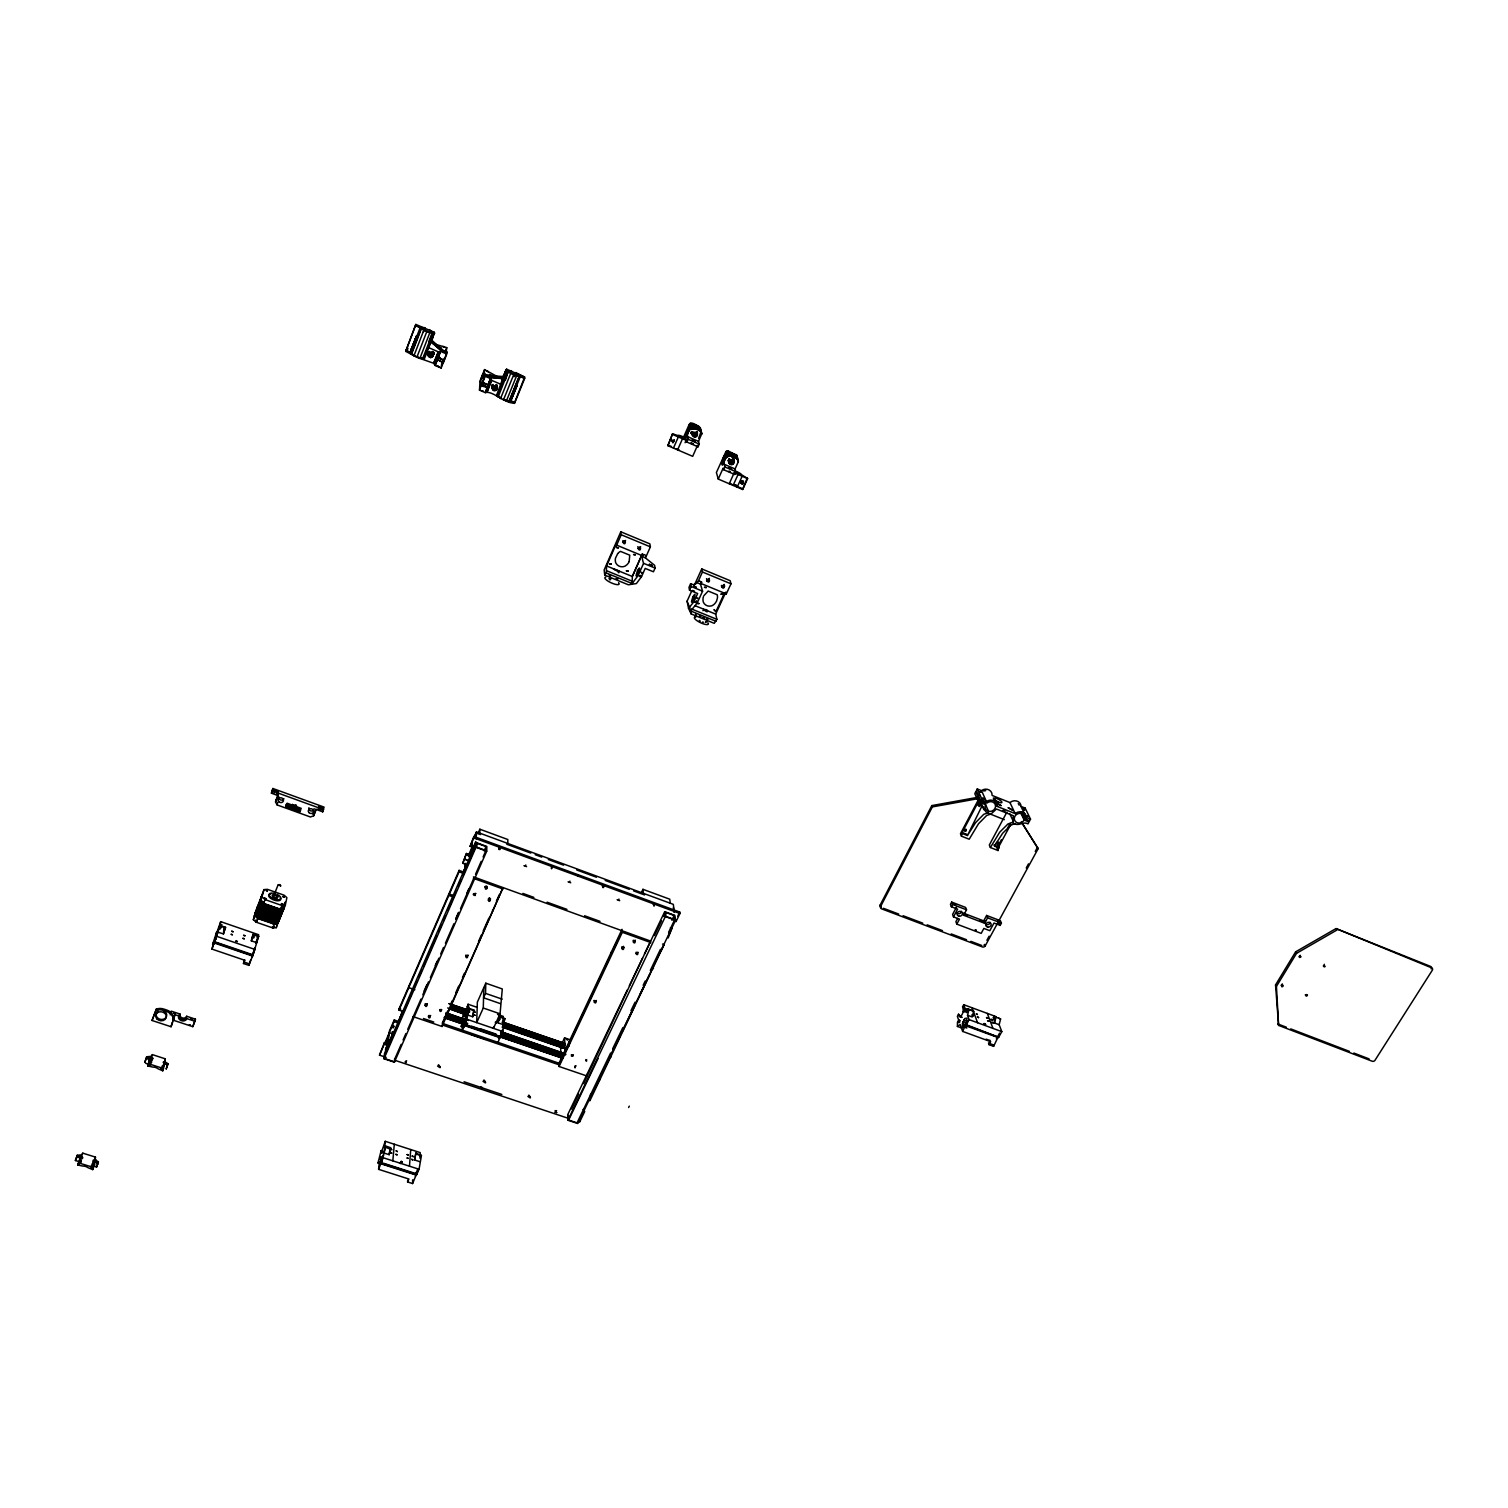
<?xml version="1.0" encoding="UTF-8"?>
<svg xmlns="http://www.w3.org/2000/svg" width="1508" height="1508" viewBox="0 0 1508 1508"><rect width="100%" height="100%" fill="white"/><g stroke="black" fill="none" stroke-linecap="round" stroke-linejoin="round"><path stroke-width="1.5" d="M499.695 377.905L484.558 369.592L480.034 380.902L479.487 390.157L485.331 392.646C492.324 390.138 505.821 404.37 514.473 402.938L524.671 377.094L506.613 369.177L502.767 377.679L500.882 387.236M514.473 402.108L509.044 400.317M251.761 957.523L252.1 955.375M428.762 352.401L429.252 353.814L428.329 353.419L431.194 354.682L433.531 353.551L429.252 353.814L427.914 351.741L428.706 355.266L427.933 351.741L429.969 355.454L433.852 354.267L432.174 356.02L429.761 355.963L431.552 356.058C425.482 352.457 431.137 357.471 433.305 355.096L427.763 352.74L428.461 351.967L428.159 355.153L428.63 352.118L428.366 356.077L430.647 357.603L432.325 356.925L433.625 352.08M736.752 457.037L736.639 455.19M507.781 843.443L507.819 839.522L479.846 829.212L477.998 833.472M477.188 1007.382L468.083 1004.234L467.763 1012.302L468.818 1008.324L469.516 1009.116L464.898 1025.214L500.486 1037.391L503.106 1031.66L503.182 1024.611L504.991 1018.748L499.205 1016.204L498.149 1022.895L503.182 1024.611M497.546 1014.413L503.257 1016.373L503.201 1021.915L503.427 1019.672M497.866 1043.102L502.334 1030.115L501.41 1032.132M412.947 1016.562L442.014 1026.477L503.05 887.571L443.013 1022.858M493.474 1027.042L493.436 1028.343L500.053 1013.81L502.296 988.946L485.783 983.178L477.357 1002.123L476.698 1022.594L483.276 1008.023L483.823 987.721M962.047 1028.136L957.41 1026.439L957.467 1022.198L958.164 1020.897L958.786 1022.669L959.71 1022.028L959.54 1020.426M500.091 1018.07C499.506 1020.633 499.45 1020.237 498.601 1017.561M499.091 1017.73L499.563 1019.71M492.607 911.077L492.645 909.607M488.837 376.849L487.423 376.34L502.767 377.679L502.805 376.51L484.256 375.266M237.397 941.633L235.644 941.03L237.34 941.426M500.185 1003.555L483.559 997.787L485.538 993.376L485.783 983.178M486.707 851.209L486.839 846.478L476.17 842.576L384.54 1053.357L383.993 1058.748L394.38 1062.216L486.707 851.209L475.981 847.289L476.17 842.576M709.363 578.299L708.063 579.883L706.46 578.657M483.088 857.015L485.915 850.55L486.028 846.554L476.962 843.217L467.593 864.725M629.175 561.56L629.741 555.189L620.467 551.362A10.349 10.009 0.6 0 0 617.903 553.398L617.714 553.625M724.123 584.407L723.18 585.877L721.484 585.424M430.968 356.227L429.761 355.907L433.192 355.285L433.663 352.57L432.325 356.925L433.286 352.288L428.555 351.873M693.246 435.623L691.305 432.721L692.266 434.945L694.623 433.946L691.286 432.532L695.075 435.661L697.186 431.74L697.224 433.965L696.526 434.945L697.299 431.74L695.81 436.868L693.115 436.283L691.418 432.57L691.663 431.571L694.095 434.153L695.697 432.834L694.792 434.568L691.588 433.173L691.663 431.646L691.512 433.286M495.944 388.442L496.924 389.309L497.15 386.199L496.415 390.063L493.832 390.534L492.079 387.443L495.416 389.083C488.649 386.067 496.434 391.401 497.056 387.273L492.155 385.822L497.169 387.085L495.133 388.63M493.945 385.765L497.112 385.596C494.021 384.766 490.251 388.461 493.832 390.534L492.664 387.198L495.453 388.046L492.324 386.708L493.851 388.48L491.815 386.745M496.622 387.99L494.831 388.687L492.4 386.934L494.869 388.14L497.075 386.689L493.7 387.368L497.056 387.198L493.851 388.404L494.756 390.742L495.812 388.442M740.673 481.825C741.616 486.65 746.026 479.45 741.276 480.863M479.714 833.113L479.846 829.212M467.668 1015.016L472.739 1016.75L473.889 1010.058L468.818 1008.324M492.136 386.425L495.793 387.99L494.888 386.99L497.075 386.689M494.926 386.519L496.113 386.237M469.158 1011.83L469.233 1010.021L469.667 1012M475.981 837.26L476.132 832.981L480.505 834.584M493.078 384.446L492.324 386.708M476.189 838.863L476.453 831.926L673.303 904.348L674.359 912.057M476.962 843.217L476.811 847.213L485.915 850.55M494.831 389.252L492.287 387.744L494.831 389.177L497.037 388.31L496.415 390.063L495.736 388.348L495.661 390.572L494.831 388.687M491.891 385.124L493.889 387.368L492.475 385.973M473.323 847.741L473.795 849.343L473.851 847.93M492.569 385.2L492.532 389.234L492.268 384.992M468.215 1009.681L468.14 1011.472M464.106 1027.514L460.751 1026.364L462.428 1024.366L462.127 1031.415L466.726 1017.316L465.029 1019.672M471.947 850.757L472.343 841.426M462.617 1019.86L462.767 1016.109L463.748 1013.941L463.767 1016.43L465.256 1014.319L468.083 1004.234M679.919 913.528L679.731 912.057L473.832 836.45L473.776 837.845L679.919 913.528L676.018 921.652L675.829 920.182M473.795 849.343L474.417 847.911L470.1 846.327L473.832 836.45M482.918 380.525L481.561 384.917L487.404 387.499L491.156 376.793L485.312 374.286L484.162 377.151L484.558 369.592M705.424 622.163L706.913 621.183L705.518 622.333M489.308 375.492L489.346 374.342L492.984 375.907M487.442 386.802L490.006 379.696L491.759 380.412L487.159 391.835L491.174 380.186L486.5 391.59L487.404 387.499M467.065 864.857L462.749 863.292L466.443 853.49L471.307 855.055M463.352 873.377L465.972 864.649L463.352 873.377L459.035 871.812L459.129 870.342M466.5 864.857L465.897 866.082M464.728 870.003L465.048 863.292M462.749 863.292L466.443 853.49M485.312 374.286L481.561 384.992M452.023 1002.518L452.117 1000.973L450.308 1005.025M482.296 375.247L482.24 376.321C485.256 369.988 478.941 386.463 482.07 375.812M442.014 1026.477L442.108 1024.893L559.053 1064.799M694.17 435.737L695.339 435.077L695.81 436.868L697.375 432.268L696.055 435.247L693.209 435.548L696.149 434.549L696.639 436.34L697.205 435.548L697.016 431.269M407.726 1180.236L407.594 1181.952L412.589 1183.554L416.453 1174.298L381.128 1162.951C375.888 1169.793 388.027 1141.914 381.222 1163.422L416.585 1174.751L419.054 1169.265L421.429 1155.75L415.888 1152.998L414.606 1159.991L419.601 1161.612M419.94 1156.655L420.223 1152.621L385.256 1141.311L380.977 1153.337L381.166 1150.585L383.164 1151.226L382.957 1153.337M419.978 1158.238L420.864 1154.619M416.585 1174.751L418.338 1168.719M412.589 1183.554L412.721 1181.838M412.438 1180.896L412.796 1179.765M409.46 1166.193L410.742 1149.567M429.346 353.249C429.818 356.661 434.813 352.476 432.4 354.474L428.951 353.645M429.591 352.966L429.139 351.345L428.819 353.456L433.663 352.57L432.042 355.002M213.439 944.442L217.058 934.526L211.968 949.097L244.767 960.276L243.467 963.518L248.895 965.365L253.947 952.208M408.932 986.081L408.8 987.627L414.851 989.719M435.228 365.52L439.789 352.665L438.168 351.684L433.644 363.258L435.228 365.52L441.147 368.046L443.427 362.184M392.834 1160.84L394.304 1144.233M385.464 1147.531L385.539 1146.061L384.144 1153.073L389.177 1154.694L389.648 1151.32M402.297 1011.189L398.3 1022.99L394.078 1021.557L394.229 1019.974L398.885 1021.632L398.3 1022.99M402.674 1012.924L403.258 1011.585L399.017 1010.134L399.168 1008.569L459.111 870.38L463.427 871.944M394.38 1062.216L394.719 1058.616M381.222 1163.422L384.144 1153.073M385.256 1141.311L384.427 1150.114L385.275 1149.473M407.594 1181.952L408.913 1179.03L378.602 1169.341L379.356 1161.669L377.886 1163.309L381.166 1150.585M379.959 1159.275L380.827 1157.107L379.827 1156.749M380.468 1159.445L380.827 1157.107M388.536 1045.44L392.495 1033.715L388.536 1045.44L384.333 1044.026L384.483 1042.424L388.687 1043.838M392.589 1033.376L392.721 1032.056M378.602 1169.341L381.128 1162.951M389.102 1044.12L388.744 1042.348M385.577 1044.705L389.215 1033.319M385.275 1054.017L384.804 1058.597L393.645 1061.557M386.18 1057.372L379.507 1055.148L384.483 1042.424M438.508 356.416L441.09 349.536L447.009 352.08L443.182 362.844L437.358 359.526L435.36 364.446L436.811 360.789M433.041 343.579L446.745 347.632L445.859 354.983L447.009 352.08M80.678 1160.726C82.997 1158.54 78.454 1166.815 80.735 1158.596C85.994 1158.578 79.095 1154.28 81.998 1158.71M81.112 1162.932L79.528 1162.253L79.113 1164.195M443.201 362.768L443.503 361.6M441.147 368.046L441.712 363.56M959.635 1016.694L961.501 1017.372L958.523 1014.224C960.426 1020.859 965.422 1009.531 962.556 1006.854L963.725 1004.705L996.072 1016.637M998.673 1018.164L1000.596 1018.974L999.163 1024.724L1001.821 1031.642L998.673 1037.278L965.478 1024.95L962.952 1027.08L962.5 1023.517L964.8 1018.465L967.005 1018.164L965.987 1025.327L969.116 1019.634L967.533 1015.28L968.984 1009.493L967.137 1008.701L966.59 1012.622L963.725 1004.705M441.109 350.723L441.26 349.592M441.297 349.177L441.448 348.065L435.906 345.69M428.743 347.651L439.94 352.57L438.847 352.005C434.436 358.47 443.295 352.985 438.168 351.684M437.584 358.961L437.263 360.242L441.09 349.536M417.678 1169.284L415.869 1173.903L415.982 1172.47M428.329 354.229L428.63 352.118L427.895 353.683L431.137 355.172L433.475 353.061M432.193 355.945L433.833 354.342M433.418 353.739L431.194 354.041L433.305 354.116L431.948 355.492M433.305 355.096L431.552 357.434L433.305 354.116M432.268 353.456L433.135 352.344L432.777 354.323L432.532 351.421L432.984 355.247M432.325 354.964L428.875 354.135L427.895 351.892M431.118 354.606L428.536 353.72L431.137 355.172L430.647 357.603L432.589 355.681L429.969 355.379L428.046 352.702M430.138 353.362L429.12 352.589L431.345 353.626L428.762 352.175L432.231 353.532M427.028 349.856L431.853 340.28L444.502 351.722M695.603 433.531L694.792 434.568L696.639 431.722M428.008 354.154L428.366 356.077L428.461 351.967L428.479 353.871M428.875 354.21L431.137 355.172M429.233 354.738L428.913 356.868L430.025 355.285L431.948 355.417M731.663 459.902L729.08 459.714L731.38 460.091M1300.235 955.299C1296.823 959.672 1304.118 955.865 1299.199 956.374M733.604 459.205L732.681 461.373L733.793 459.261L734.019 462.24L732.775 458.658L734.019 462.24C733.416 466.538 727.535 464.144 728.515 460.317L730.532 464.464L728.515 460.317C728.439 463.823 734.49 460.468 731.7 461.995L728.835 460.939L730.532 462.202M468.046 955.205L466.914 956.374L465.821 955.224M416.868 338.527L415.548 339.413L416.397 338.075M416.453 339.602L415.774 338.056L411.307 349.309L416.679 335.719L411.1 349.818L416.679 335.719M421.298 327.594L425.049 327.688L423.409 331.948M434.247 363.541L437.377 355.191L435.247 364.239L436.755 360.921L434.323 363.598L438.847 352.005L433.644 363.258L416.849 357.339L405.727 351.345L415.831 324.446L434.361 332.288L431.684 341.373L441.203 349.969M149.499 1059.672L147.746 1065.967L152.76 1067.08A7.351 6.126 10.1 0 1 158.095 1068.814L162.751 1070.812L165.069 1060.972A4.486 3.751 10 0 1 165.126 1058.786L152.346 1054.62A4.505 3.77 10.6 0 1 150.857 1056.354L146.71 1056.769L144.9 1062.009C146.238 1066.231 155.211 1062.122 150.14 1061.236M255.248 947.816L254.079 951.793M489.949 382.957L486.575 391.628M278.584 793.114L275.53 801.917L277.114 804.933L310.441 816.997L313.702 815.753L316.228 809.476L322.712 811.832L323.183 809.325M322.712 811.832L324.069 807.119L272.891 788.495L271.44 793.189L278 795.583L275.53 801.917M514.869 386.934L516.188 386.708L515.039 386.689L515.943 388.027L515.924 386.519M405.727 351.345L415.831 324.446M405.972 350.082L411.477 352.966M313.702 815.753L315.869 809.061M490.006 379.79L491.08 380.148C490.232 387.368 488.422 377.641 491.759 380.412M594.152 1000.464L595.076 1001.482L596.339 1000.501M733.171 459.77L733.435 458.639L732.021 461.033L729.231 461.41L729.288 458.602L729.231 463.107L728.515 460.317M283.617 906.063L282.09 912.887L276.963 913.396L263.259 908.89L259.018 905.12M282.938 910.794L284.937 902.783M285.219 902.086L283.824 908.947L278.471 909.644L264.843 904.894L260.696 900.879M283.975 908.212L278.848 908.702L272.816 923.707L277.943 923.179L285.332 905.196L286.878 897.618L284.107 895.186L267.368 889.324L263.994 889.607L260.809 900.917M262.354 894.093L253.344 919.691L256.096 922.161L272.948 928.004L276.303 927.646L279.979 915.13M278.791 921.068L280.526 913.735M279.64 918.975L281.657 910.945M282.411 909.079L280.488 916.864L275.361 917.373L261.657 912.887L257.434 909.117L259.734 900.653M283.146 907.232L281.242 914.998L276.021 915.733M482.918 380.506C480.939 384.898 478.224 386.274 487.631 387.028L481.825 383.748L479.487 390.157M299.772 811.87L300.299 809.362L286.256 804.292L285.709 806.78L299.772 811.87L301.185 808.326L287.104 803.217L285.709 806.78M276.303 927.646L277.491 921.878M257.585 936.977L257.303 940.049L258.49 934.677L220.715 921.652L216.172 934.319L216.7 931.906L218.849 932.641M218.038 932.114L223.486 933.98L225.503 927.288L220.055 925.422L214.532 942.538L252.797 955.62L256.869 942.293M248.895 965.365L250.686 959.842M691.437 432.796L691.663 431.571M696.715 433.757L697.205 435.548L696.715 432.834L692.172 431.797L692.417 434.53M252.647 937.919L253.231 934.149L258.622 935.997L256.737 942.689L251.327 940.841L252.665 935.582M253.344 937.693L253.74 935.959L253.891 937.882M255.003 915.205L263.994 889.607M692.907 434.379L695.245 434.493L697.186 431.74L695.245 434.493L692.907 434.379L694.095 434.153M700.428 429.535C701.295 424.2 689.137 424.408 689.646 423.71C693.416 420.6 701.804 430.308 700.334 427.707M698.015 446.839L697.582 445.256L692.681 456.34L667.874 445.689L672.568 433.776L677.997 435.623A4.92 1.018 25.3 0 1 682.445 436.491L685.82 437.942L686.856 442.033L698.015 446.839L699.241 444.068L698.524 441.373L701.861 433.493L700.881 430.496L691.135 426.707L685.725 437.659L685.424 436.396L690.815 425.482L700.428 428.8L700.9 431.231L699.844 428.404L690.702 425.011L685.311 435.925L684.99 434.7M698.581 438.451L701.277 431.099M257.793 905.554L256.021 912.623L260.262 916.412L273.853 921.124L278.98 920.596M258.716 903.217L256.492 911.454L260.733 915.243L274.324 919.955L279.546 919.201M260.677 898.297L258.452 906.534L262.694 910.304L276.303 915.036M261.6 895.959L259.395 904.178L263.636 907.948L277.34 912.453L282.467 911.963M261.977 895.017L260.318 901.822L264.56 905.592M243.467 963.518L244.692 959.823M255.078 913.886L255.606 912.208L254.362 915.903L255.681 911.85M253.344 919.691L256.869 907.891M257.321 906.723L255.568 913.81L259.791 917.58L273.382 922.293M977.9 804.876C982.01 801.691 975.242 807.741 980.69 802.746L975.789 791.775L974.79 793.66L979.691 804.631C985.327 805.743 983.254 813.886 991.095 813.962L996.449 809.004L1013.395 815.753L1012.509 822.463L1007.985 823.952L999.729 832.171L990.379 847.515L998.051 850.531L998.692 846.874L993.904 844.989M277.114 804.933L277.679 802.444M563.898 1054.903L563.766 1053.338M730.136 461.523L733.095 459.28L730.136 461.523L732.322 460.996L733.491 458.413M733.19 459.846L733.435 458.639M738.279 461.844C736.828 454.605 722.86 453.116 724.085 464.219L724.896 466.971L723.651 469.723L734.679 474.454L735.923 471.721L735.075 468.931L738.279 461.844L737.751 458.696L727.761 454.379L722.313 465.199L721.936 463.899C723.293 450.59 730.588 452.004 736.262 455.963L727.214 452.626L721.804 463.408L726.837 451.363L736.432 455.077L728.062 450.911L726.083 451.269L716.394 472.513L718.242 479.054L742.652 489.497L747.629 478.583L741.729 474.85A4.863 1.018 25.6 0 0 736.696 471.627M407.895 348.216L407.763 349.177M271.44 793.189L272.891 788.495M715.112 610.853L714.019 609.571L715.094 610.853M999.163 1024.724L994.545 1023.027L995.977 1017.259L994.055 1016.467L993.32 1017.787L994.696 1020.275L993.32 1017.787M435.774 359.281L435.378 360.638L437.584 354.795L435.492 360.129M967.137 1008.701L973.659 1011.208L972.208 1016.995L967.533 1015.28M223.844 928.362L223.486 933.98M224.334 930.888L225.503 927.288M220.055 925.422L218.698 929.494L220.715 921.652M220.149 928.985L221.129 927.42M192.779 1026.646L194.909 1021.274L186.917 1018.635A4.354 3.676 10.6 0 1 181.45 1020.709A4.354 3.676 10.6 0 1 178.679 1015.902L174.985 1014.677L172.892 1020.087L192.779 1026.646L195.437 1019.163L186.672 1016.26A3.487 2.959 10.6 0 1 182.28 1017.919A3.487 2.959 10.6 0 1 180.055 1014.055L171.252 1011.152L170.234 1014.846M194.909 1021.274L195.437 1019.163M211.968 949.097L213.665 942.387M213.74 942.236L212.59 944.517L216.7 931.906M489.704 383.334L487.744 388.744L488.083 387.368M463.672 1023.385L463.144 1027.005L464.728 1024.856M151.893 1060.784L150.253 1060.011L150.461 1063.347M173.59 1019.333L173.345 1020.35L173.59 1019.408A9.745 8.219 11.1 0 0 168.708 1010.869A27.219 22.865 10.9 0 0 163.693 1009.059A9.764 8.219 11.2 0 0 158.038 1008.645L156.285 1009.135L152.044 1020.482L171.064 1026.741L173.232 1020.652A9.764 8.219 11 0 0 168.331 1012.207A27.257 22.884 10.9 0 0 163.316 1010.379A9.764 8.219 11.2 0 0 157.661 1009.983L155.908 1010.473L152.044 1020.482M178.905 1015.11L179.622 1018.579A4.354 3.676 10.6 0 0 184.183 1020.087L186.785 1018.484L186.332 1017.561A3.506 2.959 10.6 0 1 181.94 1019.238A3.506 2.959 10.6 0 1 179.716 1015.374L178.679 1015.902M255.549 912.321L255.059 913.697M255.003 913.735L255.455 912.792L254.965 914.187M256.586 920.766L257.171 920.954M186.332 1017.561L186.672 1016.26M394.229 1026.175C391.081 1028.795 395.039 1028.55 392.872 1025.534M179.716 1015.374L180.055 1014.055M167.991 1063.668L166.219 1068.908L167.991 1063.668L165.861 1062.311M162.751 1070.812L165.126 1058.786M160.659 1068.663C164.259 1067.117 162.336 1062.801 162.261 1067.155M427.292 1004.366C422.202 1002.104 427.518 1007.08 427.273 1003.631M171.064 1026.741L172.289 1022.292M173.439 1019.955L174.985 1014.677M485.915 391.439L486.877 387.933M430.685 1015.581L428.498 1015.619M475.661 893.396C469.045 894.131 478.771 897.128 473.908 894.338M689.363 424.747L690.249 423.333L691.757 423.805M485.142 886.572L485.783 887.892M468.046 955.45L465.84 955.488M437.546 1066.024C444.653 1071.528 434.606 1060.444 440.11 1066.891M486.914 887.741C483.88 888.306 488.95 884.762 486.613 887.986M152.346 1054.62L151.592 1057.315A4.524 3.77 10.6 0 1 150.103 1059.05L146.088 1058.918L144.9 1062.009M147.746 1065.967L150.517 1056.976L151.592 1057.315M146.088 1058.918L146.71 1056.769M625.575 540.467L624.293 541.692L622.729 540.788M93.854 1163.045L92.949 1162.31M482.975 1081.274C489.93 1086.703 480.147 1075.751 485.501 1082.122M155.908 1010.473L156.285 1009.135M640.674 546.707L638.996 547.932L637.733 546.688M999.615 1033.093L996.373 1038.918M489.346 384.106L487.744 388.744L488.46 386.293M696.922 432.815L696.753 431.853L697.412 434.606L697.261 431.665M92.177 1165.703L96.569 1167.06L98.397 1161.801L96.267 1160.5M96.569 1167.06L98.397 1161.801M527.857 1096.354C534.68 1101.707 525.142 1090.887 530.364 1097.183M979.842 804.763C978.39 802.162 977.523 804.386 980.445 805.461C979.427 808.363 976.769 804.084 979.861 804.537M79.754 1158.672L82.789 1153.168L95.475 1157.107A4.43 3.6 9.6 0 0 95.456 1159.218L96.248 1160.481M80.829 1155.694L77.775 1165.005L82.751 1166.061A7.276 5.881 9.6 0 1 88.048 1167.701L92.685 1169.605L95.475 1157.107M255.399 912.698L255.21 913.188M603.897 885.912C600.241 888.457 606.235 887.854 602.239 885.931M980.69 802.746L985.591 804.688A5.372 4.807 -25.3 0 0 989.851 811.474A5.372 4.807 -25.3 0 0 995.318 804.65A5.372 4.807 -25.3 0 0 986.873 803.085L981.199 801.785L976.279 790.833L977.278 788.948L981.52 790.644L983.197 789.645A6.993 6.258 -25.5 0 1 991.83 793.095L992.113 795.432L1009.945 802.558L1012.188 801.238A6.975 6.202 -26.2 0 1 1020.746 804.669L1020.954 806.384L1025.138 808.062L1030.53 819.146L1029.512 821.031L1024.743 818.165A5.372 4.769 -26 0 0 1017.957 813.679A5.372 4.769 -26 0 0 1015.487 821.653A5.372 4.769 -26 0 0 1024.177 820.05L1029.003 821.973L1028.004 823.858C1023.008 820.861 1018.107 827.59 1012.509 822.463M256.869 939.993L255.757 943.292M498.149 1022.895L499.205 1016.204M697.45 598.733L697.752 597.752M621.956 947.721L623.709 947.703L623.52 946.327M635.283 940.917C630.306 938.636 635.452 943.631 635.302 940.163M472.739 1016.75L473.889 1010.058M653.171 904.008C654.981 907.382 653.756 906.176 653.718 903.707M638.129 952.34L635.942 952.359M79.792 1161.876L75.4 1160.519L76.116 1158.238M82.789 1153.168A4.467 3.619 10.1 0 1 81.357 1154.845L77.247 1155.26L76.531 1157.541L80.169 1157.352M414.606 1159.991L415.888 1152.998M440.355 358.018L437.018 355.963L435.378 360.638L436.151 358.188M442.598 363.164L443.691 360.054M389.177 1154.694L390.572 1147.682L384.125 1145.514M516.019 384.615L510.477 401.769L517.319 384.691L511.777 398.527M487.744 388.744L488.912 385.143M691.588 433.173L692.926 434.455L691.682 431.967L691.87 434.266L692.172 431.797L692.643 433.569L693.19 432.777M417.923 336.736L409.837 353.117L410.93 350.365M435.378 360.638L436.604 357.019M251.327 940.841L253.231 934.149M252.533 954.036L253.231 952.076M604.727 575.132L606.273 572.965L632.154 583.539L638.242 575.359L643.577 563.332C642.672 560.825 639.976 550.948 646.385 555.849L650.382 546.857L649.873 543.86L620.806 531.796L604.161 569.93L604.727 575.132L628.384 584.802L636.395 583.558L641.522 576.697L645.217 568.403L653.435 571.777L655.094 568.064L654.623 565.33L645.254 557.753L646.385 555.849M641.597 573.417L641.974 572.399M726.309 593.926L725.857 592.097L715.697 614.114L716.903 619.336L714.264 623.351L691.154 613.926L688.534 608.384L693.925 601.73L697.657 593.53L689.533 590.194L688.967 587.385L690.626 583.728C698.091 587.46 695.81 577.979 701.635 582.201L701.031 583.502L726.309 593.926L730.984 583.803L730.174 580.693L701.748 568.912L694.415 585.066M489.987 380.091L488.592 383.598M75.4 1160.519L77.247 1155.26M77.775 1165.005L78.586 1162.875L93.515 1167.475L92.685 1169.605M94.212 1163.95L95.683 1160.293M410.233 353.438L420.129 327.764L415.605 325.653M416.133 339.658L415.774 338.056M411.175 354.229L421.09 328.537M411.42 354.437L421.335 328.744L420.129 327.764M413.889 355.907L423.805 330.233L421.335 328.744M416.849 357.339L426.783 331.647L423.805 330.233M419.865 358.47L429.799 332.797L434.851 333.23M415.869 337.453L416.887 339.168M149.763 1058.748L149.122 1060.444M149.612 1059.276L150.517 1056.976M428.819 341.581L431.985 333.4M422.447 359.13L432.513 333.513M423.409 359.187L433.343 333.588M431.985 338.395L434.361 332.288M424.238 359.243L434.172 333.645M439.412 352.344L437.697 354.927M214.739 938.296L216.304 938.862M445.256 351.458L446.745 347.632M443.277 362.184L444.728 357.886L444.106 358.998M438.357 357.811L444.313 360.318L446.764 354.041L440.826 351.515M703.821 595.773L708.194 591.042L717.242 594.774A10.217 9.802 -12.3 0 1 717.45 597.903L716.602 600.957M511.306 399.45L517.319 384.691M254.814 913.942L255.926 911.134M256.096 922.161L257.604 918.429L254.833 915.959M262.317 897.147L265.088 899.597L263.58 903.386L280.469 909.267L281.977 905.516L285.332 905.196M272.722 898.316L278.094 884.894L279.357 884.574M258.49 934.677L257.34 937.656L258.622 935.997M480.204 381.807L483.936 372.344M482.711 382.561L488.592 385.03L482.711 382.561L485.199 376.303L491.08 378.847M491.156 376.793L490.797 377.679L503.333 378.659L488.46 376.925M485.331 392.646L487.404 387.424M490.515 379.997L489.93 383.051M272.948 928.004L274.437 924.253L277.792 923.914M279.696 915.827L280.168 914.677M281.28 911.888L282.034 910.021M282.788 908.155L283.24 906.987L281.996 913.132L276.775 913.867L263.165 909.135L258.924 905.347M284.277 904.423L285.031 902.557M506.613 369.177L502.767 377.679M496.415 395.775L506.009 369.649M497.188 396.397L507.348 371.232M498.055 397.132L508.102 371.854L506.575 370.629M505.369 380.204L508.102 371.854M500.524 398.602L510.703 373.418L508.611 372.174M443.295 362.033L442.73 363.315M503.427 399.997L513.625 374.832L510.703 373.418M514.115 376.736L515.793 372.551L524.671 377.094M506.349 401.09L516.547 375.944L520.279 376.661L524.69 378.395L514.473 403.465M508.818 401.712L519.035 376.585M509.082 401.712L519.28 376.604M510.081 401.75L520.279 376.661M253.947 950.21L255.041 947.778M496.961 385.294L496.886 387.499M637.526 570.514C632.229 586.838 643.954 560.034 637.526 570.514L640.787 571.852M499.902 1036.543L500.656 1035.016M692.888 596.772C687.705 613.153 699.655 586.461 692.888 596.772L696.112 598.092M394.229 1019.974L389.384 1031.133L388.235 1043.102L385.784 1048.72M379.507 1055.148L384.333 1044.026M394.078 1021.557L385.728 1041.029L390.176 1042.537M399.017 1010.134L459.035 871.812M470.1 846.327L476.453 831.926M473.512 839.032L476.132 832.981M468.536 855.319L472.438 846.252M469.026 855.884L473.135 846.139M468.988 856.714L472.438 848.137M469.799 855.677L475.812 841.558M385.407 1049.907L388.48 1042.839M469.761 856.487L475.284 843.104M398.357 1021.463L402.146 1012.754M469.761 856.732L473.192 848.721M470.534 856.751L473.116 850.361M386.218 1051.868L389.95 1043.253M391.816 1038.955L399.3 1021.745M403.993 1011.001L417.075 980.879M418.96 976.581L421.769 970.134M423.635 965.817L436.736 935.714M438.602 931.416L441.41 924.951M443.277 920.653L445.143 916.355M447.951 909.889L456.377 890.549M458.243 886.233L461.052 879.786M462.918 875.488L464.784 871.19M465.934 868.495L466.707 866.704M383.993 1058.748L475.981 847.289M606.273 572.965L606.593 565.952L616.452 543.389L616.678 545.142L642.54 555.83L643.124 554.492M616.678 545.142L621.202 534.756L620.806 531.796M484.143 850.832L486.028 846.554M424.106 991.039L426.896 984.667M435.265 965.516L437.132 961.256M455.718 918.73L458.507 912.34M466.877 893.207L468.743 888.947M394.587 1059.408L401.185 1044.328M403.07 1040.03L405.878 1033.564M407.763 1029.248L420.958 999.107M422.824 994.809L428.479 981.896M430.364 977.58L438.847 958.202M440.713 953.904L443.541 947.439M445.425 943.141L453.908 923.763M455.793 919.446L458.602 913M460.487 908.683L473.682 878.542M475.548 874.244L481.203 861.313M667.874 445.689L672.568 433.776M618.337 572.625C622.729 572.965 604.765 565.443 618.996 571.023M673.454 448.083L678.336 436.962L686.442 440.449M677.601 449.874L682.502 438.753M682.804 438.941L689.25 424.295M686.856 442.033L688.082 439.262L687.403 436.585C687.29 425.652 697.45 426.877 701.861 433.493M685.084 442.711L686.31 439.902M692.662 427.16L695.867 427.82M691.569 433.607L692.172 431.797M692.813 427.688L694.924 427.216M693.718 434.04L695.697 432.834M642.54 555.83L642.257 554.039L632.323 576.49L632.154 583.539M695.471 434.342L696.262 432.042M642.257 554.039L632.323 576.49L606.593 565.952M695.772 434.153L696.432 432.664L695.867 433.456M447.612 1011.114L442.202 1023.31L558.997 1063.197L559.072 1066.495L587.046 1076.033L586.951 1074.412M455.887 992.471L458.715 986.1M462.485 977.599L464.37 973.339M478.507 941.482L481.335 935.111M483.22 930.851L488.875 918.108M496.415 901.105L499.242 894.734M389.818 1149.36L390.572 1147.682M991.095 813.962L986.647 815.489L978.485 823.783L969.21 839.221L961.482 836.186L962.161 832.51L979.427 799.806M525.274 866.158L525.802 864.97M401.298 1161.217L400.299 1163.441C404.427 1161.82 399.714 1160.18 400.619 1163.46L402.316 1161.801M718.242 479.054L723.18 468.083L723.651 469.723M729.797 460.411L730.965 459.733L728.911 459.148M471.307 1034.563L485.991 1039.427M733.887 459.846L733.058 462.579L729.74 463.088L733.227 461.335L733.793 463.182L730.909 462.805L732.417 464.483L731.851 462.636L730.683 463.295M732.511 460.807C727.101 461.448 731.682 463.522 733.529 458.734L733.359 460.411C732.681 462.108 730.249 459.902 731.927 461.863M732.643 457.037L731.87 456.509L733.416 458.055L731.832 456.415L732.813 457.169M732.021 461.033L732.869 460.204M732.266 462.975L732.662 462.108L733.246 463.974L731.587 463.201L733.227 461.335M733.435 460.392L733.831 459.525L733.849 461.316L733.284 459.45M729.231 483.748L734.189 472.815L747.629 478.583M733.114 485.406L738.072 474.473M689.533 590.194L691.211 586.518L690.626 583.728M737.186 487.159L742.143 476.226M688.534 608.384L687.082 601.202L691.663 591.117M698.411 580.882L702.445 572.003L701.748 568.912M742.652 489.497L747.365 477.753M715.998 621.296L690.702 610.966L691.606 609.006L716.903 619.336M569.402 882.293L569.93 881.124M690.702 610.966L697.167 603.049L702.577 591.193L700.447 584.067L701.635 582.201M694.679 617.243L696.244 613.813M702.879 610.702C708.27 606.386 709.646 616.169 703.576 609.157M715.885 611.72L724.462 593.096M618.412 900.219L618.959 899.051M570.062 1042.669L569.496 1039.54L564.595 1037.843L562.597 1042.122M560.825 1047.909L562.635 1044.064M558.997 1063.197L622.05 929.324L622.314 932.283L559.072 1066.495M559.016 1064.893L622.182 930.813M641.051 893.377L642.955 889.324L669.759 899.202L670.287 903.235M627.309 989.927L567.705 1114.714L567.913 1120.237L577.828 1123.535L675.527 920.295L674.849 915.394L664.708 911.68L644.5 953.98M629.345 985.704L642.465 958.202M571.494 1109.021L578.563 1094.224M583.615 1083.649L650.645 941.105L473.455 876.864M654.397 935.582L661.465 920.785M663.482 916.562L665.518 912.321L674.151 915.488L674.717 919.654L668.61 932.34M567.913 1120.237L665.33 916.562L664.708 911.68M610.627 1053.018L577.055 1122.876L568.648 1120.067L598.073 1058.559M672.116 919.71L674.151 915.488M612.663 1048.776L622.842 1027.608M630.966 1010.68L635.038 1002.217M643.181 985.271L645.217 981.029M650.306 970.455L660.466 949.286M590.646 1097.372L594.039 1090.284M594.887 1088.493L600.109 1077.655L600.203 1079.596M602.182 1073.357L610.702 1055.638L610.815 1057.24M611.701 1053.526L619.807 1036.693M621.843 1032.471L635 1005.101M640.052 994.564L650.174 973.508M661.126 950.756L664.086 944.592L662.54 944.046M668.968 934.413L671.871 928.4L670.344 927.854M677.771 916.129L679.731 912.057M408.159 1158.351L406.858 1157.937L408.272 1158.389M190.385 1024.799L189.292 1024.799M696.658 600.731L695.791 602.371M628.61 1107.513L629.288 1106.137M213.608 944.423L214.551 942.236L252.778 955.299L251.779 957.467M150.555 1065.477L149.443 1065.496M495.585 386.199L496.434 384.521L496.358 386.727L494.662 385.991M629.119 561.673L628.723 562.465A10.367 10.028 1.9 0 1 626.668 564.972L624.878 566.235A6.88 6.635 1.2 0 1 615.999 563.257L615.622 562.427A10.349 10.009 0.6 0 1 615.49 558.167L617.677 553.662M94.212 1164.911L95.042 1164.93M92.327 1168.021L90.932 1167.908M500.298 1037.014L498.507 1038.503M596.301 1000.746L594.19 1000.709M1021.293 821.653L1038.145 848.665L985.214 945.874A2.149 1.866 -21.2 0 1 982.368 946.93L881.671 908.872A2.168 1.923 -17.9 0 1 880.672 906.346L880.22 904.932L931.831 805.592L978.466 797.185M880.672 906.346L932.359 806.912L931.831 805.592M716.451 601.258L715.508 602.785A10.217 9.802 -12.3 0 1 712.266 605.594L711.399 605.914A6.767 6.503 -12.5 0 1 703.237 601.899L702.973 599.807A10.198 9.783 -13.1 0 1 703.444 596.697M978.089 800.333L960.464 833.717L961.482 836.186M964.291 830.418L966.345 829.645L964.423 830.644M981.199 801.785L982.198 799.881L977.278 788.948M988.155 812.812L983.725 814.339L975.582 822.633L967.457 835.526L981.953 806.101M984.649 923.273L963.612 915.243L966.534 909.795L965.591 907.42L951.661 902.086L950.455 904.366L951.36 906.742L957.618 909.135L953.49 916.864L959.484 919.145L956.807 924.121L981.18 933.377L983.876 928.419L989.832 930.7L993.998 923.028L1000.181 925.384L1001.406 923.122L1000.407 920.728L986.628 915.45L983.687 920.879L984.649 923.273L987.589 917.844L986.628 915.45M951.36 906.742L952.585 904.461L951.661 902.086M1006.91 812.096L989.305 845.027L990.379 847.515M956.694 906.742L952.585 914.47L953.49 916.864M997.014 843.594C1001.576 841.954 992.943 844.763 997.994 841.766M957.674 918.41L955.902 921.708L956.807 924.121M998.051 845.988L1001.35 839.805M1007.966 827.477L1010.19 823.368M998.692 846.874L1010.662 824.556M1024.139 809.928L1025.138 808.062M273.382 926.685L273.042 926.647M640.749 575.34L639.957 576.659M986.892 940.295L989.135 936.166M1026.251 867.986L1028.494 863.839M1035.242 851.454L1037.504 847.308M958.523 1014.224L957.354 1016.373L959.503 1022.424M958.636 1020.049L960.012 1020.596M998.126 1036.92L993.621 1046.345L989.003 1044.648L990.662 1041.651L962.632 1031.415L965.478 1024.95M444.294 360.355L438.376 357.773M282.09 904.725L281.657 903.895M282.316 904.781L283.334 904.366L281.43 904.291M282.166 904.611L281.374 903.537M993.791 1017.957L994.488 1018.692M994.243 1020.105L994.545 1023.027M284.013 897.128L282.957 896.412L283.862 897.222M989.003 1044.648L990.002 1040.275M280.733 885.988L279.923 884.781M266.294 898.787L264.484 898.165L265.295 898.711M731.719 461.203L732.681 459.563M732.568 462.805L733.981 460.411M671.72 439.601L672.87 442.824L674.321 440.43L671.701 440.732L673.473 441.938L674.151 439.639M615.999 545.368L615.641 546.631L616.037 545.726M1336.013 928.57L1431.658 967.853A2.149 1.734 -31.4 0 1 1432.28 970.266L1375.032 1060.237A2.092 1.697 -28.5 0 1 1372.261 1061.255L1278.595 1025.402L1275.542 984.931L1295.617 951.85L1336.013 928.57L1430.545 966.402A2.149 1.734 -31.4 0 1 1431.186 968.833M1278.595 1025.402L1276.447 986.402L1296.56 953.301L1337.012 929.984M406.67 1060.821C402.749 1061.915 407.82 1063.894 405.841 1061.462M432.08 355.398L429.723 357.396L430.025 355.285L432.815 354.889M415.812 339.583L416.679 338.263L416.717 339.432M430.195 353.833L432.136 354.437L433.531 352.495M514.869 387.556L516.358 386.972M733.717 461.542L732.059 463.201L728.816 462.522L729.759 463.182M415.322 1176.146L416.642 1173.865L383.522 1163.252M563.332 1042.989L561.805 1047.834L562.446 1044.233M294.889 808.854L291.478 806.478M291.308 806.855L291.553 807.93M277.284 793.981L276.171 794.019M415.548 339.413L416.679 338.263L415.36 339.13M1281.8 985.403C1280.782 989.022 1285.344 984.611 1282.045 985.252M514.812 387.254L515.604 386.463L515.943 388.027M80.15 1160.067L80.565 1161.537M500.147 848.269C495.812 849.928 502.993 850.022 498.79 848.288M485.256 886.421L486.613 886.007M485.444 887.59C484.464 891.567 489.742 887.006 485.161 887.345M441.693 1009.587L439.94 1009.606M573.059 1054.771L571.777 1055.072M575.528 1066.081L575.962 1065.779M503.446 399.488L514.473 402.938M1306.475 994.564C1304.42 998.598 1310.509 993.584 1305.249 994.884M700.768 430.779L700.428 428.8M732.115 459.525L728.854 460.204L732.134 459.601M732.492 460.732L729.212 461.335L731.512 461.505M732.662 461.297L731.663 461.919M957.41 1026.439L960.2 1024.479L962.632 1031.415M494.926 385.973L496.716 385.256M496.113 386.312L497.112 385.596M496.019 389.045L497.037 388.31M692.832 429.026L695.376 428.913L693.058 428.875M696.074 433.23L693.869 434.662M730.004 460.449L732.568 459.959M312.721 814.169L314.192 813.246M255.531 920.182L257.114 921.369M284.39 897.222L282.92 896.6M982.537 800.767L981.727 800.088L986.477 801.596L988.174 800.597A7.069 6.315 -25.3 0 1 996.882 804.066L997.184 806.422L1015.186 813.604L1017.448 812.265A7.031 6.258 -26 0 1 1026.1 815.715L1026.307 817.449L1030.53 819.146M265.974 898.881L264.484 898.278M280.563 885.63L278.113 885.064M434.059 352.721L432.796 354.135M695.245 434.493L696.244 433.852M91.215 1165.872L92.403 1165.967M149.933 1061.425L150.103 1063.083M551.947 867.647C551.325 864.046 551.721 871.586 551.513 867.703M586.687 1059.747C586.65 1064.007 585.066 1058.013 586.329 1059.935M590.401 1094.393L591.702 1094.846L590.401 1095.505M162.167 1069.398L162.148 1067.249M79.981 1157.918L80.452 1157.692A4.467 3.619 10.1 0 0 81.903 1156.014M1015.412 823.632L1010.888 825.102L1002.613 833.321L994.394 846.12L999.182 848.005M430.119 354.399L431.194 354.041M729.74 463.088L730.909 462.805L731.474 464.652L728.666 461.26M489.271 897.995C485.878 900.276 493.041 900.201 489.572 897.995M668.704 934.074L668.741 932.604M572.682 1054.94C568.271 1057.033 576.772 1056.241 571.344 1054.789M575 1066.005L575 1067.852L575.547 1066.062M294.399 808.967L295.511 808.288L292.345 806.554M294.362 810.173L290.573 808.458L294.117 809.117M291.817 806.742C288.612 806.837 293.438 809.249 294.72 809.231M296.567 805.988L292.194 804.612M280.431 885.705L278.886 884.612M502.786 377.302L504.577 377.245L502.805 376.51M730.174 454.511L729.005 454.643L731.323 454.756L729.476 454.643M431.345 353.626L433.55 352.759L430.157 353.287M493.7 387.292L495.868 386.821M932.359 806.912L976.826 798.882M695.565 435.661L693.209 435.548M495.887 385.803L497.112 385.671M279.074 920.37L273.947 920.898L260.356 916.167L256.115 912.397M273.664 921.595L278.886 920.841M278.697 921.313L273.476 922.067L259.885 917.354L255.663 913.565M278.509 921.765L273.287 922.538L259.696 917.806M278.32 922.236L273.099 922.99L259.508 918.278L255.286 914.508M272.91 923.462L278.132 922.707M280.394 917.109L275.172 917.844L261.563 913.132M280.205 917.561L274.984 918.315L261.28 913.829L257.057 910.059M274.89 918.561L280.017 918.033M279.923 918.278L274.701 919.013L261.091 914.3M279.734 918.73L274.513 919.484L260.827 914.998L256.586 911.228M279.357 919.673L274.136 920.427L260.45 915.94L256.209 912.17M274.041 920.653L279.168 920.144M281.808 913.603L276.586 914.338L262.882 909.833L258.735 905.818M281.619 914.055L276.398 914.809L262.788 910.059L258.547 906.289M281.43 914.527L276.209 915.281L262.599 910.53L258.358 906.76M281.053 915.469L275.926 915.978L262.317 911.247L258.075 907.477M280.959 915.695L275.738 916.449L262.034 911.944M280.771 916.167L275.549 916.921L261.94 912.189L257.793 908.174M280.582 916.638L275.455 917.147L261.845 912.415L257.604 908.645M283.41 909.607L278.283 910.116L264.654 905.365L260.413 901.596M278.094 910.587L283.316 909.852M283.127 910.323L278 910.813L264.371 906.063L260.224 902.067M283.033 910.549L277.811 911.284L264.183 906.534L259.942 902.764M277.623 911.756L282.844 911.02M282.656 911.492L277.434 912.227L263.806 907.477L259.583 903.707M282.279 912.434L277.057 913.169L263.448 908.419M283.881 908.438L278.66 909.173L265.031 904.423L260.79 900.653M283.504 909.381L278.377 909.871L264.748 905.12L260.507 901.35M495.397 1022.066L496.679 1022.782L495.397 1022.612M694.528 591.174L692.417 590.401M1323.27 965.968C1328.171 965.648 1321.781 969.097 1324.307 964.291M474.832 894.696L473.625 894.093M474.511 894.791L475.755 893.641M267.312 891.36C266.049 890.7 268.876 890.549 266.068 890.587M492.4 385.124L496.452 387.669M422.391 358.263L421.071 358.188A6.277 1.357 23.8 0 0 422.9 357.999M391.081 1148.964L391.948 1149.775L383.918 1146.702M703.482 622.239L702.389 622.031M1281.084 985.478L1282.328 983.913M695.867 616.979L694.377 617.469A7.728 2.092 25.4 0 0 702.257 623.464A7.728 2.092 25.4 0 0 707.874 622.729M979.521 795.225L978.277 794.546L979.521 794.942M965.817 829.098C964.046 829.513 967.702 832.209 964.837 830.946M735.263 471.646L740.126 474.228L735.131 472.438M511.495 370.704C501.806 370.798 522.974 376.943 524.69 378.395M294.154 805.574L296.115 805.743L295.87 804.669M293.853 809.155L291.93 808.476M274.343 792.473L273.777 793.114M976.336 930.7L975.129 929.833L976.336 930.172M428.724 355.191L431.552 356.058M679.147 450.006L676.357 448.8M1026.156 819.259L1025.082 818.599L1026.119 818.825M381.034 1163.837L416.397 1175.166M995.902 805.234L997.768 805.988M382.316 1151.509L384.314 1152.15M383.673 1157.899L419.054 1169.265M148.595 1063.743L163.618 1068.606M416.453 1154.129L421.429 1155.75M464.068 1081.783L501.806 1094.431M395.058 1060.35L568.497 1118.389M385.973 1040.784L390.421 1042.273M583.125 1109.379L584.708 1111.528L579.619 1122.103L579.543 1120.444M392.023 1032.019L393.588 1032.565M389.234 1032.735L393.437 1034.149L392.344 1035.299M423.446 1018.522L433.814 1022.066M243.825 961.972L249.235 963.819M467.499 1019.446L503.106 1031.66M446.274 1012.905L468.347 1020.482M501.485 1031.849L565.519 1053.809M446.085 1012.961L466.198 1020.049M501.259 1031.906L565.613 1054.149M446.293 1013.319L466.161 1020.369M500.939 1032.32L565.594 1054.45M446.217 1013.885L466.104 1020.727M501.467 1032.829L565.557 1054.808M446.048 1014.507L465.953 1021.312M500.562 1033.055L563.219 1054.658M445.972 1014.79L465.878 1021.613M501.24 1033.734L563.144 1054.959M216.926 936.43L255.229 949.55M445.633 1015.789L467.744 1023.366M500.92 1034.733L562.823 1055.939M445.256 1016.731L467.367 1024.309M480.637 1028.852L496.113 1034.149M500.543 1035.657L562.446 1056.863M444.464 1016.995L467.178 1024.743M471.589 1026.213L495.906 1034.582M500.336 1036.053L562.239 1057.296M444.898 1017.485L562.05 1057.579M444.351 1017.655L464.219 1024.46M499.563 1036.543L561.372 1057.711M444.37 1017.806L561.711 1057.994M464.709 1025.666L500.279 1037.824M214.739 941.765L252.967 954.828M214.362 943.009L252.609 956.072M399.168 1008.569L400.77 1009.116M499.959 1017.033L504.991 1018.748M467.103 1006.42L469.12 1007.118M253.419 934.79L258.811 936.656M467.028 1008.362L469.045 1009.059M469.516 1009.116L474.586 1010.869M219.81 923.97L221.959 924.706M449.064 1003.593L469.271 1010.398M502.428 1022.009L565.18 1043.574M449.082 1003.706L468.799 1010.53M503.861 1022.556L565.217 1043.725M453.192 1005.516L466.538 1010.115M502.164 1022.367L562.258 1043.065M451.175 1005.157L466.519 1010.435M503.785 1023.253L565.161 1044.384M220.149 926.044L225.597 927.91M521.806 1030.002L546.292 1038.428M450.949 1006.043L466.292 1011.321M503.559 1024.139L564.953 1045.27M450.609 1007.024L465.953 1012.302M503.238 1025.12L562.446 1045.496M450.232 1007.966L467.782 1013.998M502.861 1026.062L564.256 1047.155M447.669 1007.947L467.405 1014.733M502.484 1026.797L563.879 1047.89M449.591 1008.663L467.273 1015.016M505.274 1027.777L560.919 1047.136M449.554 1008.965L467.423 1015.393M502.164 1027.212L563.54 1048.305M463.672 1015.883L465.689 1016.562M463.767 1016.43L466.104 1017.033M273.193 922.764L259.602 918.052L255.474 914.036M259.319 918.749L273.005 923.235M257.604 918.429L274.437 924.253M483.276 1008.023L500.053 1013.81M264.466 905.837L278.188 910.342M277.906 911.058L264.277 906.308L260.036 902.538M263.994 907.005L277.717 911.511M277.529 911.982L263.9 907.25L259.753 903.235M277.152 912.924L263.542 908.193L259.301 904.423M276.68 914.093L263.071 909.362L258.829 905.592M276.115 915.507L262.411 911.002L258.264 907.005M275.832 916.204L262.222 911.473L257.981 907.703M275.078 918.089L261.468 913.358L257.34 909.343M274.795 918.787L261.186 914.055L256.963 910.285M274.607 919.258L260.997 914.527L256.869 910.512M485.538 993.376L502.183 999.144M260.639 915.469L274.23 920.182M273.759 921.369L260.073 916.883L255.926 912.868M273.57 921.822L259.979 917.109L255.757 913.339M265.088 899.597L281.977 905.516M278.754 908.928L265.125 904.178L260.884 900.408M264.937 904.649L278.565 909.399M621.861 946.76L623.86 947.476M453.267 895.488L448.894 893.924L448.818 895.394L453.192 896.958M473.399 878.316L503.031 889.023M622.314 932.283L650.815 942.594M272.307 790.965L323.617 809.607M319.036 808.703L321.034 809.438M320.884 810.267L317.999 808.948M285.992 805.461L300.544 810.72M522.861 893.415L533.889 897.411M547.102 902.199L566.951 909.381M584.576 915.752L600.014 921.35M986.194 1039.163L989.267 1040.294M471.382 853.641L470.684 856.487L466.368 854.923M988.419 1043.102L993.056 1044.78L993.621 1046.345M959.201 1016.147L961.048 1016.826M969.116 1019.634L1001.821 1031.642M960.332 1016.58L962.179 1017.278M963.857 1019.879L968.193 1021.463M963.046 1021.632L967.401 1023.235M965.704 1024.516L998.673 1037.278M962.5 1023.517L966.835 1025.101M965.761 1025.76L998.428 1037.711M674.717 919.654L666.046 916.468L665.518 912.321M665.33 916.562L675.527 920.295M962.293 1025.214L966.628 1026.797M523.955 865.667L526.594 866.629M568.101 881.822L570.703 882.764M617.13 899.748L619.694 900.691M962.443 1026.458L966.798 1028.041M994.055 1016.467L1000.596 1018.974M962.556 1006.854L964.404 1007.533M968.984 1009.493L973.659 1011.208M963.235 1008.758L965.082 1009.436M963.386 1009.851L965.233 1010.549M967.043 1011.811L966.854 1010.209M963.197 1011.359L965.045 1012.038M988.777 1021.236L987.57 1020.69L988.871 1021.274M506.763 844.235L530.835 853.094M535.208 854.697L541.768 857.11M548.328 859.522L563.634 865.158M576.772 869.984L596.452 877.222M605.217 880.446L629.27 889.305M633.643 890.908L644.595 894.941M416.924 356.849L419.149 357.679A6.277 1.357 23.8 0 1 411.741 353.796M883.405 908.287L898.711 914.074M903.085 915.733L922.764 923.16M927.137 924.819L942.443 930.606M951.19 933.923L966.496 939.71M970.869 941.35L981.802 945.497M513.625 374.832L516.547 375.944M426.783 331.647L429.799 332.797M952.585 904.461L966.534 909.795M987.589 917.844L1001.406 923.122M983.687 920.879L962.669 912.849L963.612 915.243M1277.691 1023.894L1286.399 1027.231M1290.735 1028.89L1349.49 1051.396M1353.845 1053.055L1369.075 1058.88M732.681 484.803L735.018 484.879M962.161 832.51L966.986 834.414M962.613 833.641L967.457 835.526M1004.196 810.663L1002.575 810.55M989.267 813.66L1004.347 819.655M97.718 1164.101L94.985 1161.933M693.925 601.73L697.167 603.049M694.886 605.613L715.697 614.114M607.14 570.948L633.04 581.541M691.211 586.518L702.577 591.193M638.242 575.359L641.522 576.697M641.993 556.414L645.782 557.979M697.243 582.748L701.05 584.312M643.577 563.332L655.094 568.064M621.202 534.756L650.382 546.857M702.445 572.003L730.984 583.803M167.407 1065.836C165.541 1063.178 161.13 1060.218 164.146 1063.555A4.486 3.751 9.9 0 1 164.391 1061.481M437.49 359.658L443.409 362.354M405.822 350.855L411.42 353.249M667.686 444.898L671.418 446.5M490.006 379.658L501.033 384.37M430.949 355.473L431.91 356.001M736.941 486.33L742.407 488.667M688.082 439.262L699.241 444.068M672.756 434.549L678.336 436.962M415.737 324.917C418.093 326.934 438.338 337.17 429.46 329.592M724.085 464.219L735.075 468.931M724.896 466.971L735.923 471.721M687.403 436.585L698.524 441.373M997.127 923.575L998.258 923.631M692.832 443.597L690.852 442.975L693.548 444.125M728.345 471.325L730.287 471.947L729.514 471.212M731.964 484.464L730.192 483.371M414.738 355.794L411.741 353.72M700.334 621.145L699.26 620.391M96.022 1161.311L96.003 1162.197M492.626 388.235L493.644 388.989M515.321 388.008L515.604 386.463L515.623 388.084M293.4 805.234L292.401 804.386M732.266 455.416L732.379 456.585L732.247 455.341M730.551 461.674L729.627 461.467M272.401 926.666L274.305 926.817M695.772 435.435L694.868 437.037L694.377 435.247L693.906 436.849L692.643 434.493M493.908 386.783L494.869 387.594M440.958 350.12L430.986 341.826L440.732 350.44M262.392 901.426L265.219 903.952L259.225 918.994L255.097 914.979M259.847 903.009L264.089 906.779M259.489 903.952L263.712 907.722M259.206 904.649L263.353 908.664M257.887 907.929L262.128 911.718M257.529 908.872L261.751 912.66M257.152 909.814L261.374 913.584M256.68 910.983L260.903 914.772M256.398 911.699L260.545 915.695M255.191 914.734L259.414 918.523M431.74 341.034L431.684 341.373M492.437 387.085L493.135 387.782L492.249 386.029M618.544 582.71L618.977 583.219A7.879 2.13 24.7 0 1 610.966 582.729A7.879 2.13 24.7 0 1 605.801 577.074M427.876 351.967L428.668 352.966M1295.617 951.85L1296.56 953.301M1021.934 822.972L1038.145 848.665M492.437 387.009L493.059 390.007L492.607 387.009M1275.542 984.931L1276.447 986.402M691.606 433.889L692.266 434.945M1020.954 806.384L1026.307 817.449M94.816 1162.517L94.608 1162.065A4.449 3.619 9.5 0 1 94.608 1159.954M1021.18 812.171L1024.479 819.033M1020.614 812.642L1024.177 820.05M1009.945 802.558L1015.186 813.604M1009.757 813.736L1013.225 821.125M1004.102 809.626L1004.988 811.511M993.32 798.034L995.657 803.104M981.52 790.644L986.477 801.596M984.46 802.181L988.758 811.681M981.312 803.557L983.857 809.739M996.939 848.043L998.051 850.531M999.54 923.839L1000.181 925.384M687.082 601.202L690.061 608.535M984.63 944.442L985.214 945.874M987.306 1013.395L992.943 1028.399M972.095 1007.796L977.58 1022.744M738.43 461.146L736.413 456.434M736.809 457.716L737.374 459.488M728.062 450.911L725.819 452.306M728.59 452.645L726.366 454.059M729.137 454.398L729.684 456.151M728.439 454.247L728.986 456.019M734.189 472.815L734.679 474.454M727.761 454.379L728.289 456.132M727.158 454.756L727.685 456.509M726.743 455.341L727.29 457.094M276.096 799.429L276.567 801.068M700.881 430.496L701.352 432.212M701.239 432.476L701.71 434.191M700.315 430.1L700.786 431.797M696.753 431.853L697.243 433.644M694.886 433.362L693.944 434.153M692.21 425.501L689.684 425.972M692.53 426.726L692.983 428.423M691.833 426.576L692.285 428.272M691.135 426.707L691.588 428.404M690.532 427.084L690.984 428.8M690.136 427.669L690.57 429.384M709.457 581.089L708.967 581.089A2.922 2.828 -13 0 1 706.724 581.07M728.326 460.128L728.609 461.429M690.438 610.325L691.154 613.926M691.399 432.721L691.625 433.965M673.341 907.628L673.944 912.076M671.776 918.692L671.965 920.163M671.871 928.4L668.195 937.901L668.006 936.43M664.086 944.592L589.873 1100.765L589.779 1099.144M653.228 967.194L653.398 968.702M642.955 889.324L643.407 893.339M611.306 952.151L611.419 953.659M578.186 874.772L578.261 876.205M569.289 1041.368L569.345 1042.952M568.968 1044.045L569.044 1046.118M568.459 1115.373L568.648 1120.067M564.595 1037.843L565.123 1051.472M563.144 1057.315L563.181 1058.39M560.58 1046.401L561.07 1060.501M556.622 1110.68L555.038 1110.717M166.691 1015.77A5.335 4.505 11.2 0 1 159.773 1019.163A5.335 4.505 11.2 0 1 156.775 1012.49M157.36 1011.793A5.335 4.505 11.2 0 1 158.114 1011.208M163.995 1011.133A5.335 4.505 11.2 0 1 164.862 1011.698M165.578 1012.377A5.335 4.505 11.2 0 1 166.709 1014.884M881.219 907.458A2.168 1.923 -17.9 0 1 880.22 904.932M984.498 944.649A2.13 1.866 -21.2 0 1 983.913 945.214M994.488 800.597A4.43 1.263 27.7 0 1 998.88 802.652M983.687 791.059A5.316 4.769 -25.5 0 1 985.723 790.682M1018.22 803.67A5.316 4.731 -26.2 0 1 1019.201 805.253M961.52 911.379A2.733 2.394 -21 0 1 956.807 913.132M990.153 922.312A2.714 2.375 -21.9 0 1 985.459 924.065M985.12 921.426A2.714 2.375 -21.9 0 1 985.761 920.634M280.092 897.844A6.334 2.714 20.9 0 1 277.604 900.785A6.334 2.714 20.9 0 1 269.706 897.505A6.334 2.714 20.9 0 1 270.837 894.018M276.737 895.337A6.334 2.714 20.9 0 1 278.113 896.11M277.114 894.395A6.334 2.714 20.9 0 1 279.225 899.767A6.334 2.714 20.9 0 1 269.367 895.677A6.334 2.714 20.9 0 1 275.587 893.773M283.9 798.599A2.677 2.394 14.1 0 1 280.507 799.919A2.677 2.394 14.1 0 1 278.867 796.771M314.116 808.608A2.658 2.375 12.7 0 1 311.082 810.965A2.658 2.375 12.7 0 1 308.97 807.704M296.039 805.913A2.677 1.056 21.4 0 1 292.495 804.612M508.648 400.864A6.145 1.338 24.2 0 1 503.446 399.563M735.866 484.803A4.844 1.037 25.6 0 1 736.771 485.746M617.846 579.147A7.879 2.111 24.7 0 1 616.093 578.638M610.608 576.075A7.879 2.111 24.7 0 1 609.119 575.076M724.707 586.141A2.639 2.545 -14.9 0 1 721.597 586.914M724.481 585.217A2.639 2.526 -14.9 0 1 721.371 585.99M709.42 579.826A2.922 2.809 -13 0 1 706.517 580.165M708.006 619.336A7.747 2.074 25.4 0 1 706.404 618.94M704.632 618.318A7.747 2.074 25.4 0 1 702.785 617.526M700.994 616.602A7.747 2.074 25.4 0 1 699.41 615.603M594.246 1001.953C596.15 1005.459 597.055 998.918 594.246 1001.953M737.318 457.621L737.318 458.79L737.318 457.621M616.697 547.574L618.45 547.8L616.697 547.574M966.967 915.413L965.44 914.696L966.967 915.413M622.936 542.164C625.462 547.442 626.8 537.772 622.936 542.164M621.88 948.494C623.784 952.076 624.727 945.403 621.88 948.494M626.423 570.835L628.176 571.08L626.423 570.835M633.605 554.548L635.358 554.793L633.605 554.548M633.322 941.916C635.226 945.516 636.188 938.824 633.322 941.916M638.072 548.441C640.674 553.7 641.918 544.086 638.072 548.441M636.093 953.603C637.997 957.184 638.958 950.511 636.093 953.603M244.315 938.768L242.92 938.353L244.315 938.768M245.012 935.752L243.617 935.337L245.012 935.752M955.488 904.555L953.565 903.669L955.488 904.555M697.224 603.351L698.958 603.596L697.224 603.351M704.538 587.328L706.272 587.554L704.538 587.328M706.988 580.486C709.457 585.651 710.871 576.169 706.988 580.486M231.723 931.247L233.118 931.737L231.723 931.247M232.402 934.658L230.988 934.244L232.307 934.847M721.05 594.133L722.784 594.359L721.05 594.133M721.766 586.593C724.236 591.758 725.687 582.276 721.766 586.593M496.075 387.858L492.664 387.198L496.075 387.858M740.918 482.654C743.35 488.083 744.933 478.168 740.918 482.654M149.575 1057.787L147.954 1058.22L149.575 1057.787M192.553 1019.257L190.819 1018.767L192.553 1019.351M611.306 563.973L609.534 564.105L611.306 563.973M175.343 1013.546L173.608 1013.074L175.343 1013.64M152.817 1058.277C151.837 1063.234 149.537 1055.468 152.817 1058.277M166.37 1063.988L165.277 1062.876L166.276 1064.177M80.037 1156.334L78.416 1156.768L80.037 1156.334M94.759 1160.595C93.27 1165.872 91.724 1157.673 94.759 1160.595M93.628 1164.327C92.308 1169.529 90.555 1161.424 93.628 1164.327M731.55 469.12L728.798 467.857L731.55 469.12M696.319 587.347L693.642 586.122L696.3 587.441M566.461 1039.295L567.705 1039.898L566.537 1039.238M610.797 577.413L610.797 577.413M694.849 441.467L692.078 440.185L694.849 441.467M609.289 578.582C609.76 582.201 612.436 577.074 609.289 578.582M652.116 565.575L649.401 564.331L652.116 565.575M425.105 1005.233C426.104 1009.097 428.649 1002.895 425.105 1005.233M465.388 859.409L466.99 859.994L465.388 859.409M685.254 438.828L679.731 436.264L685.254 438.828M428.442 1016.694C429.441 1020.558 431.967 1014.375 428.442 1016.694M439.657 1010.228C440.619 1014.073 443.239 1007.891 439.657 1010.228M465.84 956.487C466.764 960.445 469.459 954.13 465.84 956.487M488.347 900.087C489.308 904.121 491.985 897.675 488.347 900.087M480.807 1087.287L482.372 1087.626L480.807 1087.287M997.052 843.424C997.58 847.364 1000.69 841.106 997.052 843.424M555.133 1112.188L556.678 1112.508L555.133 1112.188M475.227 1012.283L473.701 1011.755L475.227 1012.283M475.114 1015.355L473.625 1014.752L475.114 1015.355M411.646 1159.369L413.079 1160.048L411.741 1159.294M413.362 1156.579L411.91 1155.995L413.343 1156.674M391.684 1153.036L390.214 1152.451L391.646 1153.149M408.423 1154.977L407.122 1154.562L408.423 1154.977M397.132 1154.789L395.831 1154.374L397.132 1154.789M396.189 1150.887L397.358 1151.565L396.189 1150.887M993.376 1023.008L991.981 1022.254L993.376 1023.008M992.226 1019.974L990.85 1019.22L992.189 1020.03M973.546 1015.713L972.17 1014.959L973.546 1015.713M483.201 391.326L481.712 390.629L483.201 391.326M488.177 371.647L486.669 371.006L488.177 371.647M322.844 808.005L318.848 806.554L322.844 808.005M439.017 366.727L437.508 366.029L439.017 366.727M278.169 791.757L274.117 790.286L278.169 791.757M444.521 347.198L443.032 346.501L444.521 347.198M444.672 352.231L443.163 351.534L444.653 352.269M985.629 1024.384L984.121 1023.555L985.629 1024.384M986.534 1017.58L987.646 1018.296L986.534 1017.58M978.579 1017.598L977.467 1016.863L978.579 1017.598M976.355 1013.847L977.467 1014.564L976.524 1013.847M999.484 921.539L997.58 920.653L999.484 921.539M981.783 921.181L980.257 920.351L981.783 921.181M1027.966 816.412L1026.59 815.771L1027.966 816.412M1024.724 809.777L1023.385 809.136L1024.724 809.777M1013.15 810.437L1008.268 807.798L1013.15 810.437M1001.01 805.592L996.109 802.953L1001.01 805.592M982.594 801.766L981.218 801.125L982.594 801.766M982.82 798.147L984.102 798.92L982.82 798.147M981.124 792.36L979.766 791.719L981.124 792.36M501.278 398.451L497.847 395.624A6.145 1.338 24.2 0 0 501.278 398.527M994.696 799.692L994.092 798.354A4.43 1.244 27.7 0 1 999.691 800.013A4.43 1.244 27.7 0 1 1000.973 802.784A4.43 1.244 27.7 0 1 994.696 799.692M736.79 455.661L736.281 454.605L736.79 455.661M737.469 458.093L737.205 456.943L737.469 458.093M433.475 353.136L433.248 352.061L433.475 353.136M157.077 1019.088A5.353 4.505 11.2 0 0 166.087 1017.957A5.353 4.505 11.2 0 0 159.923 1011.793A5.353 4.505 11.2 0 0 157.077 1019.088M959.201 916.223A2.733 2.413 -21 0 0 962.33 912.83A2.733 2.413 -21 0 0 957.75 912.302A2.733 2.413 -21 0 0 959.201 916.223M987.91 927.137A2.733 2.375 -21.8 0 0 991.02 923.782A2.733 2.375 -21.8 0 0 986.477 923.273A2.733 2.375 -21.8 0 0 987.91 927.137M272.929 896.638A2.884 1.225 20.9 0 0 277.585 897.675A2.884 1.225 20.9 0 0 274.569 895.017A2.884 1.225 20.9 0 0 272.929 896.638M273.08 896.732A2.582 1.112 20.9 0 0 277.284 897.675A2.582 1.112 20.9 0 0 274.569 895.281A2.582 1.112 20.9 0 0 273.08 896.732M308.952 812.586A2.677 2.375 12.6 0 0 313.476 812.02A2.677 2.375 12.6 0 0 310.497 808.74A2.677 2.375 12.6 0 0 308.952 812.586M278.791 801.653A2.696 2.394 14.1 0 0 283.334 801.087A2.696 2.394 14.1 0 0 280.318 797.789A2.696 2.394 14.1 0 0 278.791 801.653M290.893 807.986A2.677 1.056 21.4 0 0 295.248 809.306A2.677 1.056 21.4 0 0 292.91 806.931A2.677 1.056 21.4 0 0 290.893 807.986"/></g></svg>
